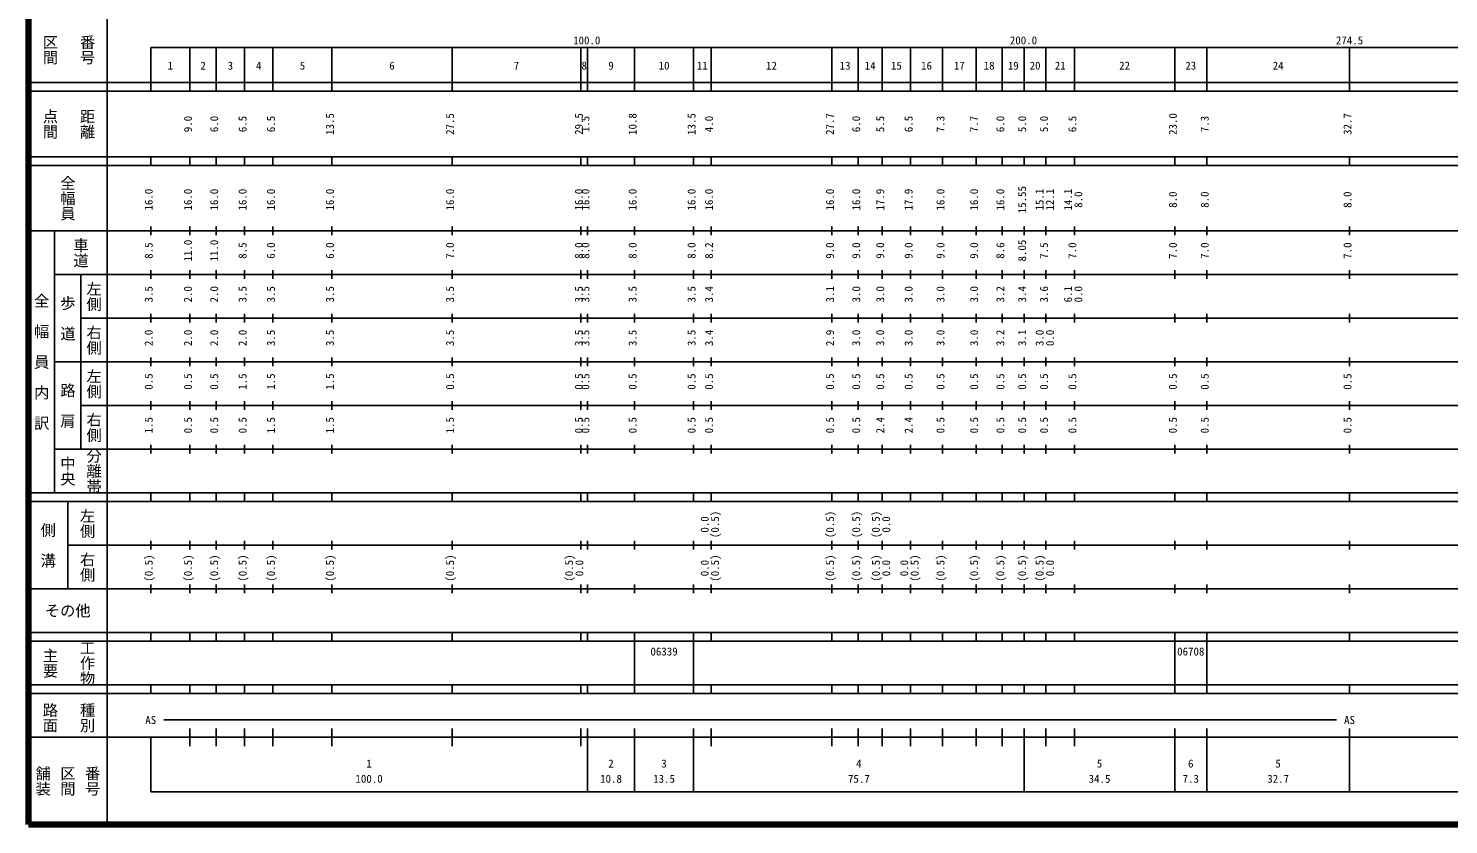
# Model space of a CAD drawing. Units: millimetres on the paper. Extents: x 40 to 680, y 20 to 380.
# Drawn here: x 40 to 365.2, y 20 to 202.4 of the extents above; entities that cross this region are included whole.
import ezdxf
from ezdxf.enums import TextEntityAlignment as Align

# ---------------------------------------------------------------- set-up
doc = ezdxf.new("R2010")
doc.units = ezdxf.units.MM
doc.layers.add('M-TTL', color=2, linetype='Continuous', lineweight=140)
doc.layers.add('M-TTL-BAND', color=7, linetype='Continuous', lineweight=25)
doc.styles.add('@ＭＳ ゴシック', font='')
doc.styles.add('ＭＳ ゴシック', font='')
doc.styles.get('@ＭＳ ゴシック').set_extended_font_data('@MS Gothic')
doc.styles.get('ＭＳ ゴシック').set_extended_font_data('MS Gothic')

msp = doc.modelspace()

# ---------------------------------------------------------------- linework, layer by layer
at = {"layer": 'M-TTL'}
for p, q in [((40, 380), (40, 20)), ((40, 20), (680, 20))]:
    msp.add_line(p, q, dxfattribs=at)
at = {"layer": 'M-TTL-BAND'}
for p, q in [((58, 370), (58, 20)), ((68, 198), (579, 198)), ((68, 198), (68, 188)), ((77, 188), (77, 198)), ((83, 188), (83, 198)), ((89.5, 188), (89.5, 198)), ((96, 188), (96, 198)), ((109.5, 188), (109.5, 198)), ((137, 188), (137, 198)), ((166.5, 188), (166.5, 198)), ((168, 188), (168, 198)), ((178.8, 188), (178.8, 198)), ((192.3, 188), (192.3, 198)), ((196.3, 188), (196.3, 198)), ((224, 188), (224, 198)), ((230, 188), (230, 198)), ((235.5, 188), (235.5, 198)), ((242, 188), (242, 198)), ((249.3, 188), (249.3, 198)), ((257, 188), (257, 198)), ((263, 188), (263, 198)), ((268, 188), (268, 198)), ((273, 188), (273, 198)), ((279.5, 188), (279.5, 198)), ((302.5, 188), (302.5, 198)), ((309.8, 188), (309.8, 198)), ((342.5, 188), (342.5, 198)), ((40, 190), (579, 190)), ((40, 188), (579, 188)), ((40, 173), (579, 173)), ((68, 171), (68, 173)), ((77, 171), (77, 173)), ((83, 171), (83, 173)), ((89.5, 171), (89.5, 173)), ((96, 171), (96, 173)), ((109.5, 171), (109.5, 173)), ((137, 171), (137, 173)), ((166.5, 171), (166.5, 173)), ((168, 171), (168, 173)), ((178.8, 171), (178.8, 173)), ((192.3, 171), (192.3, 173)), ((196.3, 171), (196.3, 173)), ((224, 171), (224, 173)), ((230, 171), (230, 173)), ((235.5, 171), (235.5, 173)), ((242, 171), (242, 173)), ((249.3, 171), (249.3, 173)), ((257, 171), (257, 173)), ((263, 171), (263, 173)), ((268, 171), (268, 173)), ((273, 171), (273, 173)), ((279.5, 171), (279.5, 173)), ((302.5, 171), (302.5, 173)), ((309.8, 171), (309.8, 173)), ((342.5, 171), (342.5, 173)), ((40, 171), (579, 171)), ((68, 155), (68, 157)), ((77, 155), (77, 157)), ((83, 155), (83, 157)), ((89.5, 155), (89.5, 157)), ((96, 155), (96, 157)), ((109.5, 155), (109.5, 157)), ((137, 155), (137, 157)), ((166.5, 155), (166.5, 157)), ((168, 155), (168, 157)), ((178.8, 155), (178.8, 157)), ((192.3, 155), (192.3, 157)), ((196.3, 155), (196.3, 157)), ((224, 155), (224, 157)), ((230, 155), (230, 157)), ((235.5, 155), (235.5, 157)), ((242, 155), (242, 157)), ((249.3, 155), (249.3, 157)), ((257, 155), (257, 157)), ((263, 155), (263, 157)), ((268, 155), (268, 157)), ((273, 155), (273, 157)), ((279.5, 155), (279.5, 157)), ((302.5, 155), (302.5, 157)), ((309.8, 155), (309.8, 157)), ((342.5, 155), (342.5, 157)), ((40, 156), (579, 156)), ((46, 96), (46, 156)), ((68, 145), (68, 147)), ((77, 145), (77, 147)), ((83, 145), (83, 147)), ((89.5, 145), (89.5, 147)), ((96, 145), (96, 147)), ((109.5, 145), (109.5, 147)), ((137, 145), (137, 147)), ((166.5, 145), (166.5, 147)), ((168, 145), (168, 147)), ((178.8, 145), (178.8, 147)), ((192.3, 145), (192.3, 147)), ((196.3, 145), (196.3, 147)), ((224, 145), (224, 147)), ((230, 145), (230, 147)), ((235.5, 145), (235.5, 147)), ((242, 145), (242, 147)), ((249.3, 145), (249.3, 147)), ((257, 145), (257, 147)), ((263, 145), (263, 147)), ((268, 145), (268, 147)), ((273, 145), (273, 147)), ((279.5, 145), (279.5, 147)), ((302.5, 145), (302.5, 147)), ((309.8, 145), (309.8, 147)), ((342.5, 145), (342.5, 147)), ((46, 146), (579, 146)), ((52, 146), (52, 106)), ((68, 135), (68, 137)), ((77, 135), (77, 137)), ((83, 135), (83, 137)), ((89.5, 135), (89.5, 137)), ((96, 135), (96, 137)), ((109.5, 135), (109.5, 137)), ((137, 135), (137, 137)), ((166.5, 135), (166.5, 137)), ((168, 135), (168, 137)), ((178.8, 135), (178.8, 137)), ((192.3, 135), (192.3, 137)), ((196.3, 135), (196.3, 137)), ((224, 135), (224, 137)), ((230, 135), (230, 137)), ((235.5, 135), (235.5, 137)), ((242, 135), (242, 137)), ((249.3, 135), (249.3, 137)), ((257, 135), (257, 137)), ((263, 135), (263, 137)), ((268, 135), (268, 137)), ((273, 135), (273, 137)), ((279.5, 135), (279.5, 137)), ((302.5, 135), (302.5, 137)), ((309.8, 135), (309.8, 137)), ((342.5, 135), (342.5, 137)), ((52, 136), (579, 136)), ((68, 125), (68, 127)), ((77, 125), (77, 127)), ((83, 125), (83, 127)), ((89.5, 125), (89.5, 127)), ((96, 125), (96, 127)), ((109.5, 125), (109.5, 127)), ((137, 125), (137, 127)), ((166.5, 125), (166.5, 127)), ((168, 125), (168, 127)), ((178.8, 125), (178.8, 127)), ((192.3, 125), (192.3, 127)), ((196.3, 125), (196.3, 127)), ((224, 125), (224, 127)), ((230, 125), (230, 127)), ((235.5, 125), (235.5, 127)), ((242, 125), (242, 127)), ((249.3, 125), (249.3, 127)), ((257, 125), (257, 127)), ((263, 125), (263, 127)), ((268, 125), (268, 127)), ((273, 125), (273, 127)), ((279.5, 125), (279.5, 127)), ((302.5, 125), (302.5, 127)), ((309.8, 125), (309.8, 127)), ((342.5, 125), (342.5, 127)), ((46, 126), (579, 126)), ((52, 116), (579, 116)), ((68, 115), (68, 117)), ((77, 115), (77, 117)), ((83, 115), (83, 117)), ((89.5, 115), (89.5, 117)), ((96, 115), (96, 117)), ((109.5, 115), (109.5, 117)), ((137, 115), (137, 117)), ((166.5, 115), (166.5, 117)), ((168, 115), (168, 117)), ((178.8, 115), (178.8, 117)), ((192.3, 115), (192.3, 117)), ((196.3, 115), (196.3, 117)), ((224, 115), (224, 117)), ((230, 115), (230, 117)), ((235.5, 115), (235.5, 117)), ((242, 115), (242, 117)), ((249.3, 115), (249.3, 117)), ((257, 115), (257, 117)), ((263, 115), (263, 117)), ((268, 115), (268, 117)), ((273, 115), (273, 117)), ((279.5, 115), (279.5, 117)), ((302.5, 115), (302.5, 117)), ((309.8, 115), (309.8, 117)), ((342.5, 115), (342.5, 117)), ((46, 106), (579, 106)), ((68, 105), (68, 107)), ((77, 105), (77, 107)), ((83, 105), (83, 107)), ((89.5, 105), (89.5, 107)), ((96, 105), (96, 107)), ((109.5, 105), (109.5, 107)), ((137, 105), (137, 107)), ((166.5, 105), (166.5, 107)), ((168, 105), (168, 107)), ((178.8, 105), (178.8, 107)), ((192.3, 105), (192.3, 107)), ((196.3, 105), (196.3, 107)), ((224, 105), (224, 107)), ((230, 105), (230, 107)), ((235.5, 105), (235.5, 107)), ((242, 105), (242, 107)), ((249.3, 105), (249.3, 107)), ((257, 105), (257, 107)), ((263, 105), (263, 107)), ((268, 105), (268, 107)), ((273, 105), (273, 107)), ((279.5, 105), (279.5, 107)), ((302.5, 105), (302.5, 107)), ((309.8, 105), (309.8, 107)), ((342.5, 105), (342.5, 107)), ((40, 96), (579, 96)), ((68, 94), (68, 96)), ((77, 94), (77, 96)), ((83, 94), (83, 96)), ((89.5, 94), (89.5, 96)), ((96, 94), (96, 96)), ((109.5, 94), (109.5, 96)), ((137, 94), (137, 96)), ((166.5, 94), (166.5, 96)), ((168, 94), (168, 96)), ((178.8, 94), (178.8, 96)), ((192.3, 94), (192.3, 96)), ((196.3, 94), (196.3, 96)), ((224, 94), (224, 96)), ((230, 94), (230, 96)), ((235.5, 94), (235.5, 96)), ((242, 94), (242, 96)), ((249.3, 94), (249.3, 96)), ((257, 94), (257, 96)), ((263, 94), (263, 96)), ((268, 94), (268, 96)), ((273, 94), (273, 96)), ((279.5, 94), (279.5, 96)), ((302.5, 94), (302.5, 96)), ((309.8, 94), (309.8, 96)), ((342.5, 94), (342.5, 96)), ((40, 94), (579, 94)), ((49, 94), (49, 74)), ((68, 83), (68, 85)), ((77, 83), (77, 85)), ((83, 83), (83, 85)), ((89.5, 83), (89.5, 85)), ((96, 83), (96, 85)), ((109.5, 83), (109.5, 85)), ((137, 83), (137, 85)), ((166.5, 83), (166.5, 85)), ((168, 83), (168, 85)), ((178.8, 83), (178.8, 85)), ((192.3, 83), (192.3, 85)), ((196.3, 83), (196.3, 85)), ((224, 83), (224, 85)), ((230, 83), (230, 85)), ((235.5, 83), (235.5, 85)), ((242, 83), (242, 85)), ((249.3, 83), (249.3, 85)), ((257, 83), (257, 85)), ((263, 83), (263, 85)), ((268, 83), (268, 85)), ((273, 83), (273, 85)), ((279.5, 83), (279.5, 85)), ((302.5, 83), (302.5, 85)), ((309.8, 83), (309.8, 85)), ((342.5, 83), (342.5, 85)), ((49, 84), (579, 84)), ((68, 73), (68, 75)), ((77, 73), (77, 75)), ((83, 73), (83, 75)), ((89.5, 73), (89.5, 75)), ((96, 73), (96, 75)), ((109.5, 73), (109.5, 75)), ((137, 73), (137, 75)), ((166.5, 73), (166.5, 75)), ((168, 73), (168, 75)), ((178.8, 73), (178.8, 75)), ((192.3, 73), (192.3, 75)), ((196.3, 73), (196.3, 75)), ((224, 73), (224, 75)), ((230, 73), (230, 75)), ((235.5, 73), (235.5, 75)), ((242, 73), (242, 75)), ((249.3, 73), (249.3, 75)), ((257, 73), (257, 75)), ((263, 73), (263, 75)), ((268, 73), (268, 75)), ((273, 73), (273, 75)), ((279.5, 73), (279.5, 75)), ((302.5, 73), (302.5, 75)), ((309.8, 73), (309.8, 75)), ((342.5, 73), (342.5, 75)), ((40, 74), (579, 74)), ((40, 64), (579, 64)), ((40, 62), (579, 62)), ((68, 62), (68, 64)), ((77, 62), (77, 64)), ((83, 62), (83, 64)), ((89.5, 62), (89.5, 64)), ((96, 62), (96, 64)), ((109.5, 62), (109.5, 64)), ((137, 62), (137, 64)), ((166.5, 62), (166.5, 64)), ((168, 62), (168, 64)), ((178.8, 62), (178.8, 64)), ((178.8, 52), (178.8, 62)), ((192.3, 62), (192.3, 64)), ((192.3, 52), (192.3, 62)), ((196.3, 62), (196.3, 64)), ((224, 62), (224, 64)), ((230, 62), (230, 64)), ((235.5, 62), (235.5, 64)), ((242, 62), (242, 64)), ((249.3, 62), (249.3, 64)), ((257, 62), (257, 64)), ((263, 62), (263, 64)), ((268, 62), (268, 64)), ((273, 62), (273, 64)), ((279.5, 62), (279.5, 64)), ((302.5, 62), (302.5, 64)), ((302.5, 52), (302.5, 62)), ((309.8, 62), (309.8, 64)), ((309.8, 52), (309.8, 62)), ((342.5, 62), (342.5, 64)), ((40, 52), (579, 52)), ((40, 50), (579, 50)), ((68, 50), (68, 52)), ((77, 50), (77, 52)), ((83, 50), (83, 52)), ((89.5, 50), (89.5, 52)), ((96, 50), (96, 52)), ((109.5, 50), (109.5, 52)), ((137, 50), (137, 52)), ((166.5, 50), (166.5, 52)), ((168, 50), (168, 52)), ((178.8, 50), (178.8, 52)), ((192.3, 50), (192.3, 52)), ((196.3, 50), (196.3, 52)), ((224, 50), (224, 52)), ((230, 50), (230, 52)), ((235.5, 50), (235.5, 52)), ((242, 50), (242, 52)), ((249.3, 50), (249.3, 52)), ((257, 50), (257, 52)), ((263, 50), (263, 52)), ((268, 50), (268, 52)), ((273, 50), (273, 52)), ((279.5, 50), (279.5, 52)), ((302.5, 50), (302.5, 52)), ((309.8, 50), (309.8, 52)), ((342.5, 50), (342.5, 52)), ((71, 44), (339.5, 44)), ((40, 40), (579, 40)), ((68, 40), (68, 27.5)), ((77, 38), (77, 42)), ((83, 38), (83, 42)), ((89.5, 38), (89.5, 42)), ((96, 38), (96, 42)), ((109.5, 38), (109.5, 42)), ((137, 38), (137, 42)), ((166.5, 38), (166.5, 42)), ((168, 27.5), (168, 42)), ((178.8, 27.5), (178.8, 42)), ((192.3, 27.5), (192.3, 42)), ((196.3, 38), (196.3, 42)), ((224, 38), (224, 42)), ((230, 38), (230, 42)), ((235.5, 38), (235.5, 42)), ((242, 38), (242, 42)), ((249.3, 38), (249.3, 42)), ((257, 38), (257, 42)), ((263, 38), (263, 42)), ((268, 27.5), (268, 42)), ((273, 38), (273, 42)), ((279.5, 38), (279.5, 42)), ((302.5, 27.5), (302.5, 42)), ((309.8, 27.5), (309.8, 42)), ((342.5, 27.5), (342.5, 42)), ((68, 27.5), (579, 27.5))]:
    msp.add_line(p, q, dxfattribs=at)

# ---------------------------------------------------------------- texts
at = {"layer": 'M-TTL-BAND', "style": '@ＭＳ ゴシック'}
for s, p in [('区間', (45, 197.5)), ('番号', (53.5, 197.5)), ('点間', (45, 180.5)), ('距離', (53.5, 180.5)), ('全幅員', (49, 163.5)), ('車道', (52, 151)), ('左側', (55, 141)), ('全\u3000幅\u3000員\u3000内\u3000訳', (43, 126)), ('歩\u3000道', (49, 136)), ('右側', (55, 131)), ('左側', (55, 121)), ('路\u3000肩', (49, 116)), ('右側', (55, 111)), ('中央', (49, 101)), ('分離帯', (55, 101)), ('左側', (53.5, 89)), ('側\u3000溝', (44.5, 84)), ('右側', (53.5, 79)), ('主要', (45, 57)), ('工作物', (53.5, 57)), ('路面', (45, 44.5)), ('種別', (53.5, 44.5)), ('舗装', (43.333, 30)), ('区間', (49, 30)), ('番号', (54.667, 30))]:
    msp.add_text(s, height=2.566, rotation=270, dxfattribs=at).set_placement(p, align=Align.MIDDLE_CENTER)
at = {"layer": 'M-TTL-BAND', "style": 'ＭＳ ゴシック'}
for s, p in [('100.0', (167.844, 198.195)), ('200.0', (267.844, 198.195)), ('274.5', (342.5, 198.195)), ('1', (72.5, 192.405)), ('2', (80, 192.405)), ('3', (86.25, 192.405)), ('4', (92.75, 192.405)), ('5', (102.75, 192.405)), ('6', (123.25, 192.405)), ('7', (151.75, 192.405)), ('8', (167.25, 192.405)), ('9', (173.4, 192.405)), ('10', (185.55, 192.405)), ('11', (194.3, 192.405)), ('12', (210.15, 192.405)), ('13', (227, 192.405)), ('14', (232.75, 192.405)), ('15', (238.75, 192.405)), ('16', (245.65, 192.405)), ('17', (253.15, 192.405)), ('18', (260, 192.405)), ('19', (265.5, 192.405)), ('20', (270.5, 192.405)), ('21', (276.25, 192.405)), ('22', (291, 192.405)), ('23', (306.15, 192.405)), ('24', (326.15, 192.405)), ('AS', (68, 42.5)), ('AS', (342.5, 42.5)), ('1', (118, 32.523)), ('2', (173.4, 32.523)), ('3', (185.55, 32.523)), ('4', (230.15, 32.523)), ('5', (285.25, 32.523)), ('6', (306.15, 32.523)), ('5', (326.15, 32.523)), ('100.0', (118, 29.033)), ('10.8', (173.4, 29.033)), ('13.5', (185.55, 29.033)), ('75.7', (230.15, 29.033)), ('34.5', (285.25, 29.033)), ('7.3', (306.15, 29.033)), ('32.7', (326.15, 29.033))]:
    msp.add_text(s, height=1.833, dxfattribs=at).set_placement(p, align=Align.BOTTOM_CENTER)
for s, p in [('9.0', (78, 180.5)), ('6.0', (84, 180.5)), ('6.5', (90.5, 180.5)), ('6.5', (97, 180.5)), ('13.5', (110.5, 180.5)), ('27.5', (138, 180.5)), ('29.5', (167.5, 180.5)), ('1.5', (169, 180.5)), ('10.8', (179.8, 180.5)), ('13.5', (193.3, 180.5)), ('4.0', (197.3, 180.5)), ('27.7', (225, 180.5)), ('6.0', (231, 180.5)), ('5.5', (236.5, 180.5)), ('6.5', (243, 180.5)), ('7.3', (250.3, 180.5)), ('7.7', (258, 180.5)), ('6.0', (264, 180.5)), ('5.0', (269, 180.5)), ('5.0', (274, 180.5)), ('6.5', (280.5, 180.5)), ('23.0', (303.5, 180.5)), ('7.3', (310.8, 180.5)), ('32.7', (343.5, 180.5)), ('15.55', (269, 163.174)), ('16.0', (69, 163.174)), ('16.0', (78, 163.174)), ('16.0', (84, 163.174)), ('16.0', (90.5, 163.174)), ('16.0', (97, 163.174)), ('16.0', (110.5, 163.174)), ('16.0', (138, 163.174)), ('16.0', (167.5, 163.174)), ('16.0', (169, 163.174)), ('16.0', (179.8, 163.174)), ('16.0', (193.3, 163.174)), ('16.0', (197.3, 163.174)), ('16.0', (225, 163.174)), ('16.0', (231, 163.174)), ('17.9', (236.5, 163.174)), ('17.9', (243, 163.174)), ('16.0', (250.3, 163.174)), ('16.0', (258, 163.174)), ('16.0', (264, 163.174)), ('15.1', (273, 163.174)), ('12.1', (275.37, 163.174)), ('14.1', (279.5, 163.174)), ('8.0', (281.87, 163.174)), ('8.0', (303.5, 163.174)), ('8.0', (310.8, 163.174)), ('8.0', (343.5, 163.174)), ('8.5', (69, 151.5)), ('11.0', (78, 151.5)), ('11.0', (84, 151.5)), ('8.5', (90.5, 151.5)), ('6.0', (97, 151.5)), ('6.0', (110.5, 151.5)), ('7.0', (138, 151.5)), ('8.0', (167.5, 151.5)), ('8.0', (169, 151.5)), ('8.0', (179.8, 151.5)), ('8.0', (193.3, 151.5)), ('8.2', (197.3, 151.5)), ('9.0', (225, 151.5)), ('9.0', (231, 151.5)), ('9.0', (236.5, 151.5)), ('9.0', (243, 151.5)), ('9.0', (250.3, 151.5)), ('9.0', (258, 151.5)), ('8.6', (264, 151.5)), ('8.05', (269, 151.5)), ('7.5', (274, 151.5)), ('7.0', (280.5, 151.5)), ('7.0', (303.5, 151.5)), ('7.0', (310.8, 151.5)), ('7.0', (343.5, 151.5)), ('3.5', (69, 141.5)), ('2.0', (78, 141.5)), ('2.0', (84, 141.5)), ('3.5', (90.5, 141.5)), ('3.5', (97, 141.5)), ('3.5', (110.5, 141.5)), ('3.5', (138, 141.5)), ('3.5', (167.5, 141.5)), ('3.5', (169, 141.5)), ('3.5', (179.8, 141.5)), ('3.5', (193.3, 141.5)), ('3.4', (197.3, 141.5)), ('3.1', (225, 141.5)), ('3.0', (231, 141.5)), ('3.0', (236.5, 141.5)), ('3.0', (243, 141.5)), ('3.0', (250.3, 141.5)), ('3.0', (258, 141.5)), ('3.2', (264, 141.5)), ('3.4', (269, 141.5)), ('3.6', (274, 141.5)), ('6.1', (279.5, 141.5)), ('0.0', (281.87, 141.5)), ('2.0', (69, 131.5)), ('2.0', (78, 131.5)), ('2.0', (84, 131.5)), ('2.0', (90.5, 131.5)), ('3.5', (97, 131.5)), ('3.5', (110.5, 131.5)), ('3.5', (138, 131.5)), ('3.5', (167.5, 131.5)), ('3.5', (169, 131.5)), ('3.5', (179.8, 131.5)), ('3.5', (193.3, 131.5)), ('3.4', (197.3, 131.5)), ('2.9', (225, 131.5)), ('3.0', (231, 131.5)), ('3.0', (236.5, 131.5)), ('3.0', (243, 131.5)), ('3.0', (250.3, 131.5)), ('3.0', (258, 131.5)), ('3.2', (264, 131.5)), ('3.1', (269, 131.5)), ('3.0', (273, 131.5)), ('0.0', (275.37, 131.5)), ('0.5', (69, 121.5)), ('0.5', (78, 121.5)), ('0.5', (84, 121.5)), ('1.5', (90.5, 121.5)), ('1.5', (97, 121.5)), ('1.5', (110.5, 121.5)), ('0.5', (138, 121.5)), ('0.5', (167.5, 121.5)), ('0.5', (169, 121.5)), ('0.5', (179.8, 121.5)), ('0.5', (193.3, 121.5)), ('0.5', (197.3, 121.5)), ('0.5', (225, 121.5)), ('0.5', (231, 121.5)), ('0.5', (236.5, 121.5)), ('0.5', (243, 121.5)), ('0.5', (250.3, 121.5)), ('0.5', (258, 121.5)), ('0.5', (264, 121.5)), ('0.5', (269, 121.5)), ('0.5', (274, 121.5)), ('0.5', (280.5, 121.5)), ('0.5', (303.5, 121.5)), ('0.5', (310.8, 121.5)), ('0.5', (343.5, 121.5)), ('1.5', (69, 111.5)), ('0.5', (78, 111.5)), ('0.5', (84, 111.5)), ('0.5', (90.5, 111.5)), ('1.5', (97, 111.5)), ('1.5', (110.5, 111.5)), ('1.5', (138, 111.5)), ('0.5', (167.5, 111.5)), ('0.5', (169, 111.5)), ('0.5', (179.8, 111.5)), ('0.5', (193.3, 111.5)), ('0.5', (197.3, 111.5)), ('0.5', (225, 111.5)), ('0.5', (231, 111.5)), ('2.4', (236.5, 111.5)), ('2.4', (243, 111.5)), ('0.5', (250.3, 111.5)), ('0.5', (258, 111.5)), ('0.5', (264, 111.5)), ('0.5', (269, 111.5)), ('0.5', (274, 111.5)), ('0.5', (280.5, 111.5)), ('0.5', (303.5, 111.5)), ('0.5', (310.8, 111.5)), ('0.5', (343.5, 111.5)), ('(0.5)', (198.67, 88.764)), ('(0.5)', (225, 88.764)), ('(0.5)', (231, 88.764)), ('(0.5)', (235.5, 88.764)), ('0.0', (196.3, 88.764)), ('0.0', (237.87, 88.764)), ('(0.5)', (69, 78.764)), ('(0.5)', (78, 78.764)), ('(0.5)', (84, 78.764)), ('(0.5)', (90.5, 78.764)), ('(0.5)', (97, 78.764)), ('(0.5)', (110.5, 78.764)), ('(0.5)', (138, 78.764)), ('(0.5)', (165.25, 78.764)), ('(0.5)', (198.67, 78.764)), ('(0.5)', (225, 78.764)), ('(0.5)', (231, 78.764)), ('(0.5)', (235.5, 78.764)), ('(0.5)', (244.37, 78.764)), ('(0.5)', (250.3, 78.764)), ('(0.5)', (258, 78.764)), ('(0.5)', (264, 78.764)), ('(0.5)', (269, 78.764)), ('(0.5)', (273, 78.764)), ('0.0', (167.62, 78.764)), ('0.0', (196.3, 78.764)), ('0.0', (237.87, 78.764)), ('0.0', (242, 78.764)), ('0.0', (275.37, 78.764))]:
    msp.add_text(s, height=1.833, rotation=90, dxfattribs=at).set_placement(p, align=Align.BOTTOM_CENTER)
for s, height, p in [('その他', 2.566, (49, 69)), ('06339', 1.833, (185.55, 59.655)), ('06708', 1.833, (306.15, 59.655))]:
    msp.add_text(s, height=height, dxfattribs=at).set_placement(p, align=Align.MIDDLE_CENTER)

doc.saveas('drawing.dxf')
